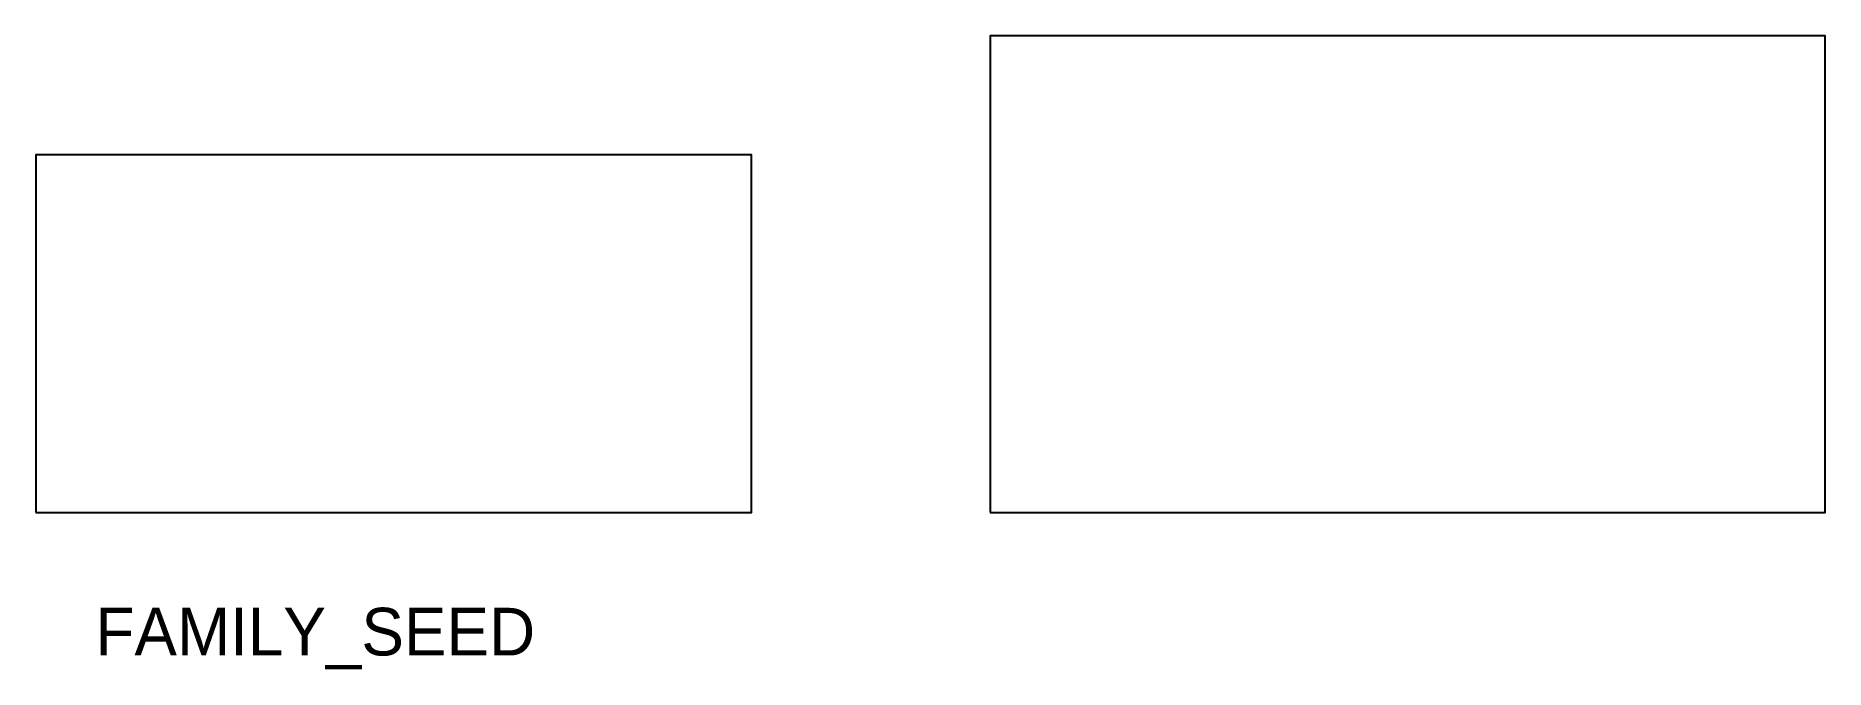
# Model space of a CAD drawing. Header units: metres. Extents: x 0 to 150, y -13 to 40.
import ezdxf

# ---------------------------------------------------------------- set-up
doc = ezdxf.new("R2010")
doc.units = ezdxf.units.M
doc.layers.add('ANNOTATION', color=7, linetype='Continuous')
doc.layers.add('OUTLINE', color=7, linetype='Continuous')

msp = doc.modelspace()

# ---------------------------------------------------------------- linework, layer by layer
at = {"layer": 'OUTLINE'}
for points in [[(80, 0), (150, 0), (150, 40), (80, 40)], [(0, 0), (60, 0), (60, 30), (0, 30)]]:
    msp.add_lwpolyline(points, close=True, dxfattribs=at)

# ---------------------------------------------------------------- texts
at = {"layer": 'ANNOTATION'}
msp.add_text('FAMILY_SEED', height=4, dxfattribs=at).set_placement((5, -12))

doc.saveas('drawing.dxf')
